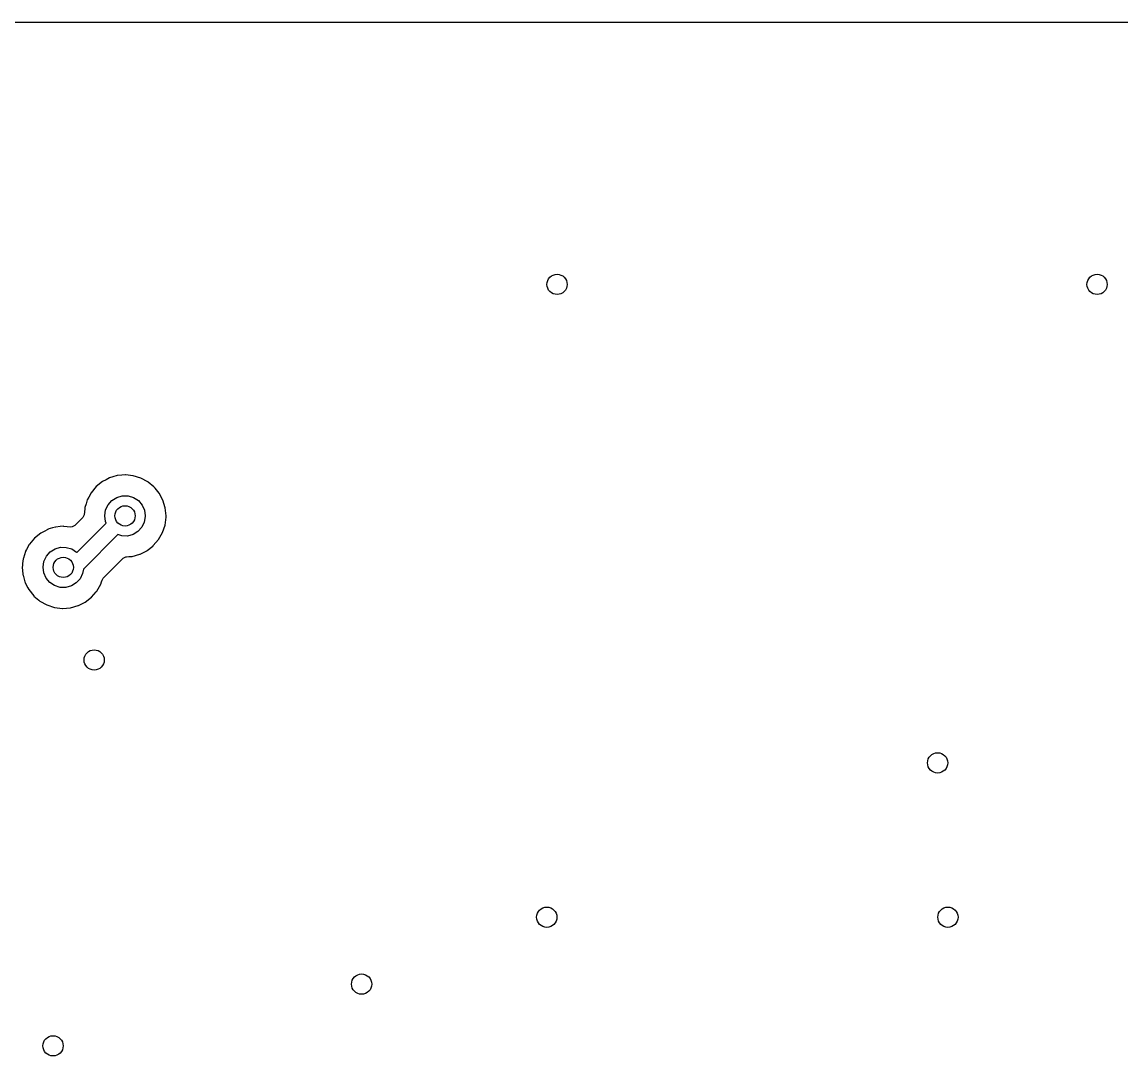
# Model space of a CAD drawing. Extents: x 41 to 172, y -238 to -26.
# Drawn here: x 65.53 to 92.69, y -51.43 to -25.91 of the extents above; entities that cross this region are included whole.
import ezdxf

# ---------------------------------------------------------------- set-up
doc = ezdxf.new("R2010")
doc.units = 0
doc.layers.add('BLACK', color=7, linetype='CONTINUOUS')

msp = doc.modelspace()

# ---------------------------------------------------------------- linework, layer by layer
at = {"layer": 'BLACK', "linetype": 'CONTINUOUS'}
for p, q in [((41.2745, -25.9085), (172.085, -25.9085)), ((67.6036, -37.2068), (67.5171, -37.252)), ((67.6869, -37.1633), (67.6036, -37.2068)), ((67.6924, -37.1604), (67.6869, -37.1633)), ((67.6869, -37.1633), (67.6869, -37.1633)), ((67.7711, -37.1372), (67.6924, -37.1604)), ((67.8762, -37.1063), (67.7711, -37.1372)), ((67.8821, -37.1046), (67.8762, -37.1063)), ((67.8762, -37.1063), (67.8762, -37.1063)), ((67.8882, -37.104), (67.8821, -37.1046)), ((67.8883, -37.104), (67.8882, -37.104)), ((67.9966, -37.0942), (67.8883, -37.104)), ((68.0791, -37.0866), (67.9966, -37.0942)), ((68.0852, -37.0873), (68.0791, -37.0866)), ((68.2696, -37.1067), (68.0852, -37.0873)), ((68.0852, -37.0873), (68.0852, -37.0873)), ((68.2758, -37.1073), (68.2696, -37.1067)), ((68.2696, -37.1067), (68.2696, -37.1067)), ((68.4647, -37.1658), (68.2758, -37.1073)), ((68.6387, -37.2599), (68.4647, -37.1658)), ((67.363, -37.376), (67.2358, -37.5275)), ((67.5171, -37.252), (67.363, -37.376)), ((68.6434, -37.2638), (68.6387, -37.2599)), ((68.7847, -37.3807), (68.6434, -37.2638)), ((68.6434, -37.2638), (68.6434, -37.2638)), ((68.7911, -37.3859), (68.7847, -37.3807)), ((68.795, -37.3907), (68.7911, -37.3859)), ((68.8169, -37.4176), (68.795, -37.3907)), ((68.795, -37.3907), (68.795, -37.3907)), ((68.9161, -37.5392), (68.8169, -37.4176)), ((67.1387, -37.7067), (67.1098, -37.7978)), ((67.1406, -37.7008), (67.1387, -37.7067)), ((67.1387, -37.7067), (67.1387, -37.7067)), ((67.1755, -37.6372), (67.1406, -37.7008)), ((67.2329, -37.5329), (67.1755, -37.6372)), ((67.2358, -37.5275), (67.2329, -37.5329)), ((67.2329, -37.5329), (67.2329, -37.5329)), ((67.6541, -37.8255), (67.7479, -37.7192)), ((67.7479, -37.7192), (67.8678, -37.6436)), ((67.8678, -37.6436), (68.0041, -37.6046)), ((68.0041, -37.6046), (68.1459, -37.6055)), ((68.1459, -37.6055), (68.2817, -37.6461)), ((68.2817, -37.6461), (68.4007, -37.7232)), ((68.4007, -37.7232), (68.4932, -37.8306)), ((69.0089, -37.7138), (68.9161, -37.5392)), ((69.0661, -37.9032), (69.0089, -37.7138)), ((67.0766, -37.9262), (67.0604, -38.0707)), ((67.0808, -37.8893), (67.0766, -37.9262)), ((67.1098, -37.7978), (67.0808, -37.8893)), ((67.572, -38.0939), (67.5938, -37.9538)), ((67.5938, -37.9538), (67.6541, -37.8255)), ((68.4932, -37.8306), (68.5519, -37.9597)), ((68.5519, -37.9597), (68.572, -38.1)), ((69.0854, -38.1), (69.0661, -37.9032)), ((67.0243, -38.1457), (66.8313, -38.3387)), ((66.8856, -39.0036), (67.6101, -38.2791)), ((67.0329, -38.1361), (67.0243, -38.1457)), ((67.0604, -38.0707), (67.0329, -38.1361)), ((67.5904, -38.2345), (67.572, -38.0939)), ((67.6101, -38.2791), (67.5904, -38.2345)), ((68.5483, -38.252), (68.4865, -38.3796)), ((68.5719, -38.1122), (68.5483, -38.252)), ((68.572, -38.1), (68.5719, -38.1122)), ((69.0602, -38.3245), (69.085, -38.1283)), ((69.085, -38.1283), (69.0854, -38.1)), ((65.9931, -38.522), (65.839, -38.646)), ((66.0721, -38.4807), (65.9931, -38.522)), ((66.1629, -38.4333), (66.0721, -38.4807)), ((66.1684, -38.4304), (66.1629, -38.4333)), ((66.1629, -38.4333), (66.1629, -38.4333)), ((66.2816, -38.3971), (66.1684, -38.4304)), ((66.3522, -38.3763), (66.2816, -38.3971)), ((66.3581, -38.3746), (66.3522, -38.3763)), ((66.3522, -38.3763), (66.3522, -38.3763)), ((66.3642, -38.374), (66.3581, -38.3746)), ((66.3643, -38.374), (66.3642, -38.374)), ((66.4726, -38.3642), (66.3643, -38.374)), ((66.5551, -38.3566), (66.4726, -38.3642)), ((66.5612, -38.3573), (66.5551, -38.3566)), ((66.7291, -38.3749), (66.5612, -38.3573)), ((66.5612, -38.3573), (66.5612, -38.3573)), ((66.769, -38.3727), (66.7291, -38.3749)), ((66.8313, -38.3387), (66.769, -38.3727)), ((67.8924, -38.5624), (67.0428, -39.412)), ((67.9921, -38.5936), (67.8924, -38.5624)), ((68.2706, -38.5589), (68.1338, -38.5962)), ((68.3914, -38.4847), (68.2706, -38.5589)), ((68.4865, -38.3796), (68.3914, -38.4847)), ((68.9001, -38.6841), (68.9978, -38.5122)), ((68.9978, -38.5122), (69.0602, -38.3245)), ((65.7089, -38.8029), (65.6408, -38.9267)), ((65.7118, -38.7975), (65.7089, -38.8029)), ((65.7089, -38.8029), (65.7089, -38.8029)), ((65.839, -38.646), (65.7118, -38.7975)), ((68.1338, -38.5962), (67.9921, -38.5936)), ((68.7595, -38.8427), (68.766, -38.8377)), ((68.766, -38.8377), (68.7708, -38.8339)), ((68.7708, -38.8339), (68.9001, -38.6841)), ((65.6147, -38.9767), (65.5612, -39.1453)), ((65.6166, -38.9708), (65.6147, -38.9767)), ((65.6147, -38.9767), (65.6147, -38.9767)), ((65.6408, -38.9267), (65.6166, -38.9708)), ((66.0698, -39.2238), (66.1301, -39.0955)), ((66.1301, -39.0955), (66.2239, -38.9892)), ((66.2239, -38.9892), (66.3438, -38.9136)), ((66.3438, -38.9136), (66.4801, -38.8746)), ((66.4801, -38.8746), (66.6219, -38.8755)), ((66.6219, -38.8755), (66.7577, -38.9161)), ((66.7577, -38.9161), (66.8767, -38.9932)), ((66.8767, -38.9932), (66.8856, -39.0036)), ((68.0287, -39.1453), (68.091, -39.1113)), ((68.091, -39.1113), (68.1081, -39.1087)), ((68.1081, -39.1087), (68.1629, -39.1045)), ((68.1629, -39.1045), (68.2418, -39.0985)), ((68.2418, -39.0985), (68.248, -39.098)), ((68.2418, -39.0985), (68.2418, -39.0985)), ((68.248, -39.098), (68.4385, -39.0448)), ((68.4385, -39.0448), (68.444, -39.042)), ((68.444, -39.042), (68.6095, -38.9584)), ((68.444, -39.042), (68.444, -39.042)), ((68.6095, -38.9584), (68.615, -38.9556)), ((68.6095, -38.9584), (68.6095, -38.9584)), ((68.615, -38.9556), (68.7595, -38.8427)), ((65.5366, -39.3395), (65.5347, -39.3559)), ((65.5347, -39.3559), (65.5352, -39.362)), ((65.5352, -39.362), (65.5502, -39.5403)), ((65.5441, -39.2727), (65.5366, -39.3395)), ((65.5568, -39.1593), (65.5441, -39.2727)), ((65.5612, -39.1453), (65.5568, -39.1593)), ((66.048, -39.3639), (66.0698, -39.2238)), ((66.0664, -39.5045), (66.048, -39.3639)), ((67.5357, -39.6383), (68.0287, -39.1453)), ((65.5502, -39.5403), (65.5513, -39.5529)), ((65.5513, -39.5529), (65.555, -39.5659)), ((65.555, -39.5659), (65.6014, -39.7279)), ((66.1235, -39.6342), (66.0664, -39.5045)), ((66.2147, -39.7427), (66.1235, -39.6342)), ((66.9625, -39.6496), (66.8674, -39.7547)), ((67.0243, -39.522), (66.9625, -39.6496)), ((67.0428, -39.412), (67.0243, -39.522)), ((67.5052, -39.6876), (67.5357, -39.6383)), ((65.6014, -39.7279), (65.6058, -39.743)), ((65.6058, -39.743), (65.6086, -39.7485)), ((65.6086, -39.7485), (65.6722, -39.8723)), ((65.6722, -39.8723), (65.6962, -39.919)), ((65.6962, -39.919), (65.819, -40.074)), ((66.3327, -39.8213), (66.2147, -39.7427)), ((66.4681, -39.8636), (66.3327, -39.8213)), ((66.6098, -39.8662), (66.4681, -39.8636)), ((66.7466, -39.8289), (66.6098, -39.8662)), ((66.8674, -39.7547), (66.7466, -39.8289)), ((67.3761, -39.9541), (67.4738, -39.7822)), ((67.4738, -39.7822), (67.4934, -39.7233)), ((67.4934, -39.7233), (67.5052, -39.6876)), ((65.819, -40.074), (65.8237, -40.0779)), ((65.8237, -40.0779), (65.8237, -40.0779)), ((65.8237, -40.0779), (65.9434, -40.1798)), ((65.9434, -40.1798), (65.9697, -40.2021)), ((67.091, -40.2256), (67.2468, -40.1039)), ((67.2468, -40.1039), (67.3606, -39.9721)), ((67.3606, -39.9721), (67.372, -39.9588)), ((67.372, -39.9588), (67.3721, -39.9588)), ((67.3721, -39.9588), (67.3761, -39.9541)), ((65.9697, -40.2021), (66.1423, -40.2986)), ((66.1423, -40.2986), (66.3304, -40.3597)), ((66.3304, -40.3597), (66.5268, -40.3832)), ((66.5268, -40.3832), (66.5329, -40.3827)), ((66.5329, -40.3827), (66.7178, -40.3685)), ((66.5329, -40.3827), (66.5329, -40.3827)), ((66.7178, -40.3685), (66.724, -40.368)), ((66.7178, -40.3685), (66.7178, -40.3685)), ((66.724, -40.368), (66.9145, -40.3148)), ((66.9145, -40.3148), (66.92, -40.312)), ((66.92, -40.312), (67.0855, -40.2284)), ((66.92, -40.312), (66.92, -40.312)), ((67.0855, -40.2284), (67.091, -40.2256)), ((67.0855, -40.2284), (67.0855, -40.2284))]:
    msp.add_line(p, q, dxfattribs=at)
at = {"layer": 'BLACK'}
for centre in [(78.74, -32.385), (92.075, -32.385), (68.072, -38.1), (66.548, -39.37), (67.31, -41.656), (88.138, -44.196), (78.486, -48.006), (88.392, -48.006), (73.914, -49.657), (66.294, -51.181)]:
    msp.add_circle(centre, 0.25, dxfattribs=at)

doc.saveas('drawing.dxf')
